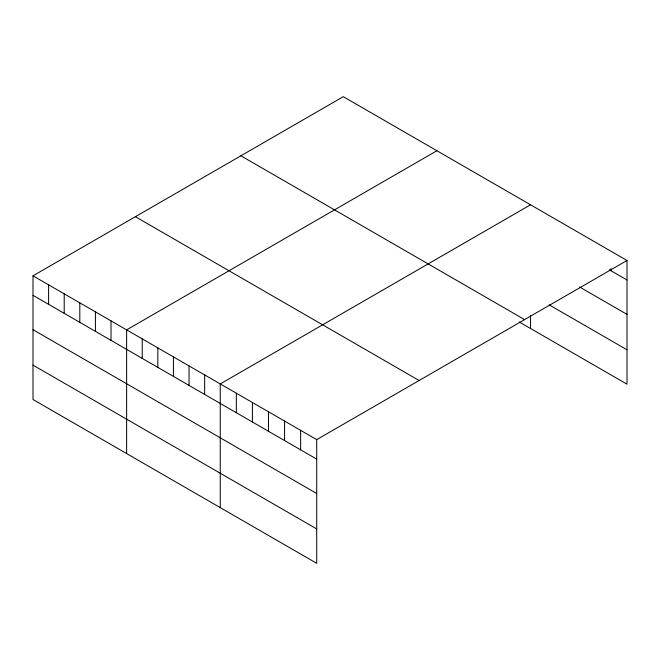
<?xml version="1.0" encoding="UTF-8"?>
<svg xmlns="http://www.w3.org/2000/svg" width="660" height="660" viewBox="0 0 660 660"><rect width="100%" height="100%" fill="white"/><g stroke="black" fill="none" stroke-linecap="round" stroke-linejoin="round"><path stroke-width="0.99" d="M33 275.822L316.717 439.626L316.717 563.318L33 399.514L33 275.822L343.283 96.682L627 260.486L627 384.178L519.263 321.973M436.912 150.736L126.629 329.876L126.629 453.568M530.541 204.79L220.25 383.93L220.25 507.622M316.717 439.626L627 260.486M609.23 269.726L627 279.98M579.612 287.009L627 314.366M549.153 304.846L627 349.792M240.892 155.801L524.609 319.605M135.391 216.711L419.108 380.507M33 295.325L316.717 459.121M33 329.703L316.717 493.507M33 365.128L316.717 528.932M610.921 268.645L610.921 270.699M530.541 315.34L530.541 328.482M300.638 430.345L300.638 449.839M284.559 421.063L284.559 440.558M268.48 411.782L268.48 431.277M252.409 402.501L252.409 421.996M236.329 393.22L236.329 412.714M204.649 374.921L204.649 394.424M189.04 365.912L189.04 385.415M173.44 356.903L173.44 376.406M157.831 347.894L157.831 367.397M142.23 338.885L142.23 358.388M111.02 320.867L111.02 340.37M95.419 311.858L95.419 331.361M79.81 302.849L79.81 322.352M64.21 293.84L64.21 313.343M48.601 284.831L48.601 304.334"/></g></svg>
